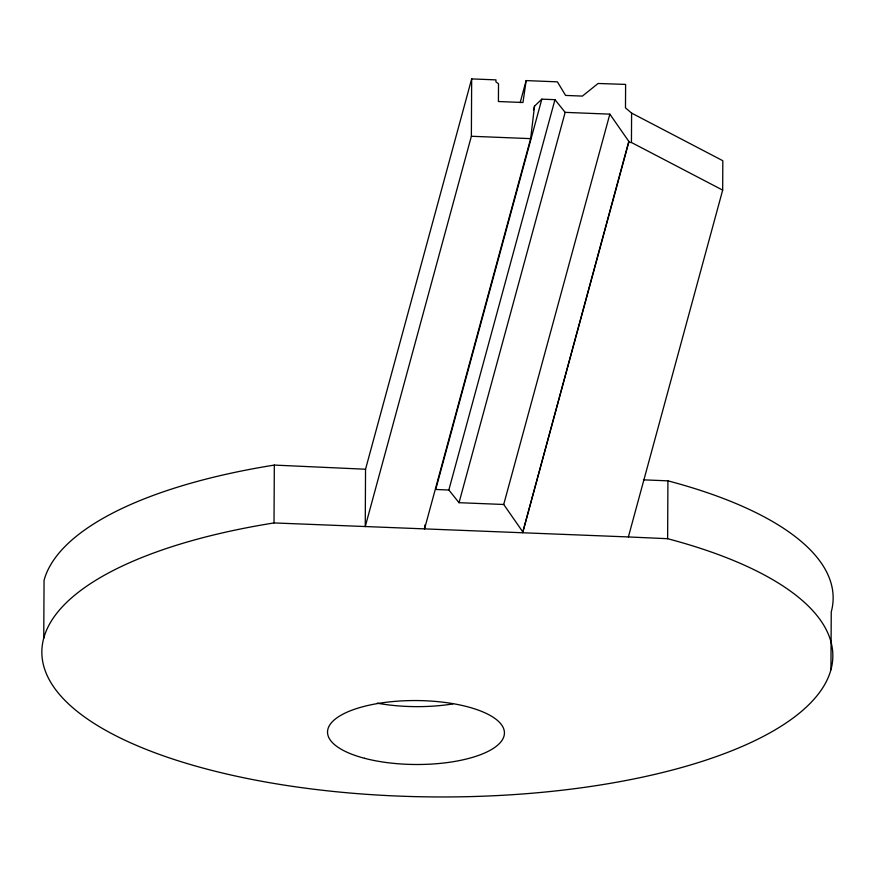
<?xml version="1.0" encoding="UTF-8"?>
<svg xmlns="http://www.w3.org/2000/svg" width="875" height="875" viewBox="0 0 875 875"><rect width="100%" height="100%" fill="white"/><g stroke="black" fill="none" stroke-linecap="round" stroke-linejoin="round"><path stroke-width="1.31" d="M43.75 638.17L44.056 580.311A395.5 143.019 0.3 0 1 274.323 465.084L365.542 469.23L471.669 78.903L495.939 79.877L495.928 81.889L498.509 83.77L498.422 101.522L522.977 102.506L526.148 80.588L557.408 81.845L565.578 95.419L582.389 96.097L598.106 83.475L625.614 84.416L625.483 107.866L631.597 113.083L722.827 160.716L722.673 190.116L628.381 536.944L274.017 522.933A395.5 143.019 0.3 0 0 110.994 733.239A395.5 143.019 0.3 0 0 714.022 757.389A395.5 143.019 0.3 0 0 667.625 538.705L667.92 480.845L643.409 479.839M274.017 522.933L274.323 465.084M365.542 469.23L365.247 526.586L471.373 136.259L471.669 78.903M628.775 141.334L522.648 532.711L628.775 142.384L628.775 141.334L609.842 114.144L565.152 112.361L554.969 99.673L541.833 99.148L534.538 106.116L533.466 110.075M722.673 190.116L631.444 142.494L631.597 113.083M830.944 669.703L831.25 611.855A395.5 143.019 0.3 0 0 667.92 480.845M424.998 524.902L424.517 528.959L530.644 138.633L534.538 106.116M520.144 102.648L526.148 80.588M541.833 99.148L435.706 489.475L448.842 490.011L459.036 502.688L503.716 504.481L522.648 531.672M448.842 490.011L554.969 99.673M459.036 502.688L565.152 112.361M503.716 504.481L609.842 114.144M628.775 142.384L631.444 142.494M471.373 136.259L530.644 138.633M628.381 536.944L667.625 538.705M452.812 703.948A88.441 31.97 0.3 0 1 377.202 703.172M364.492 758.286A88.441 31.97 0.3 0 0 504.011 736.039A88.441 31.97 0.3 0 0 379.466 703.238A88.441 31.97 0.3 0 0 364.492 758.286"/></g></svg>
